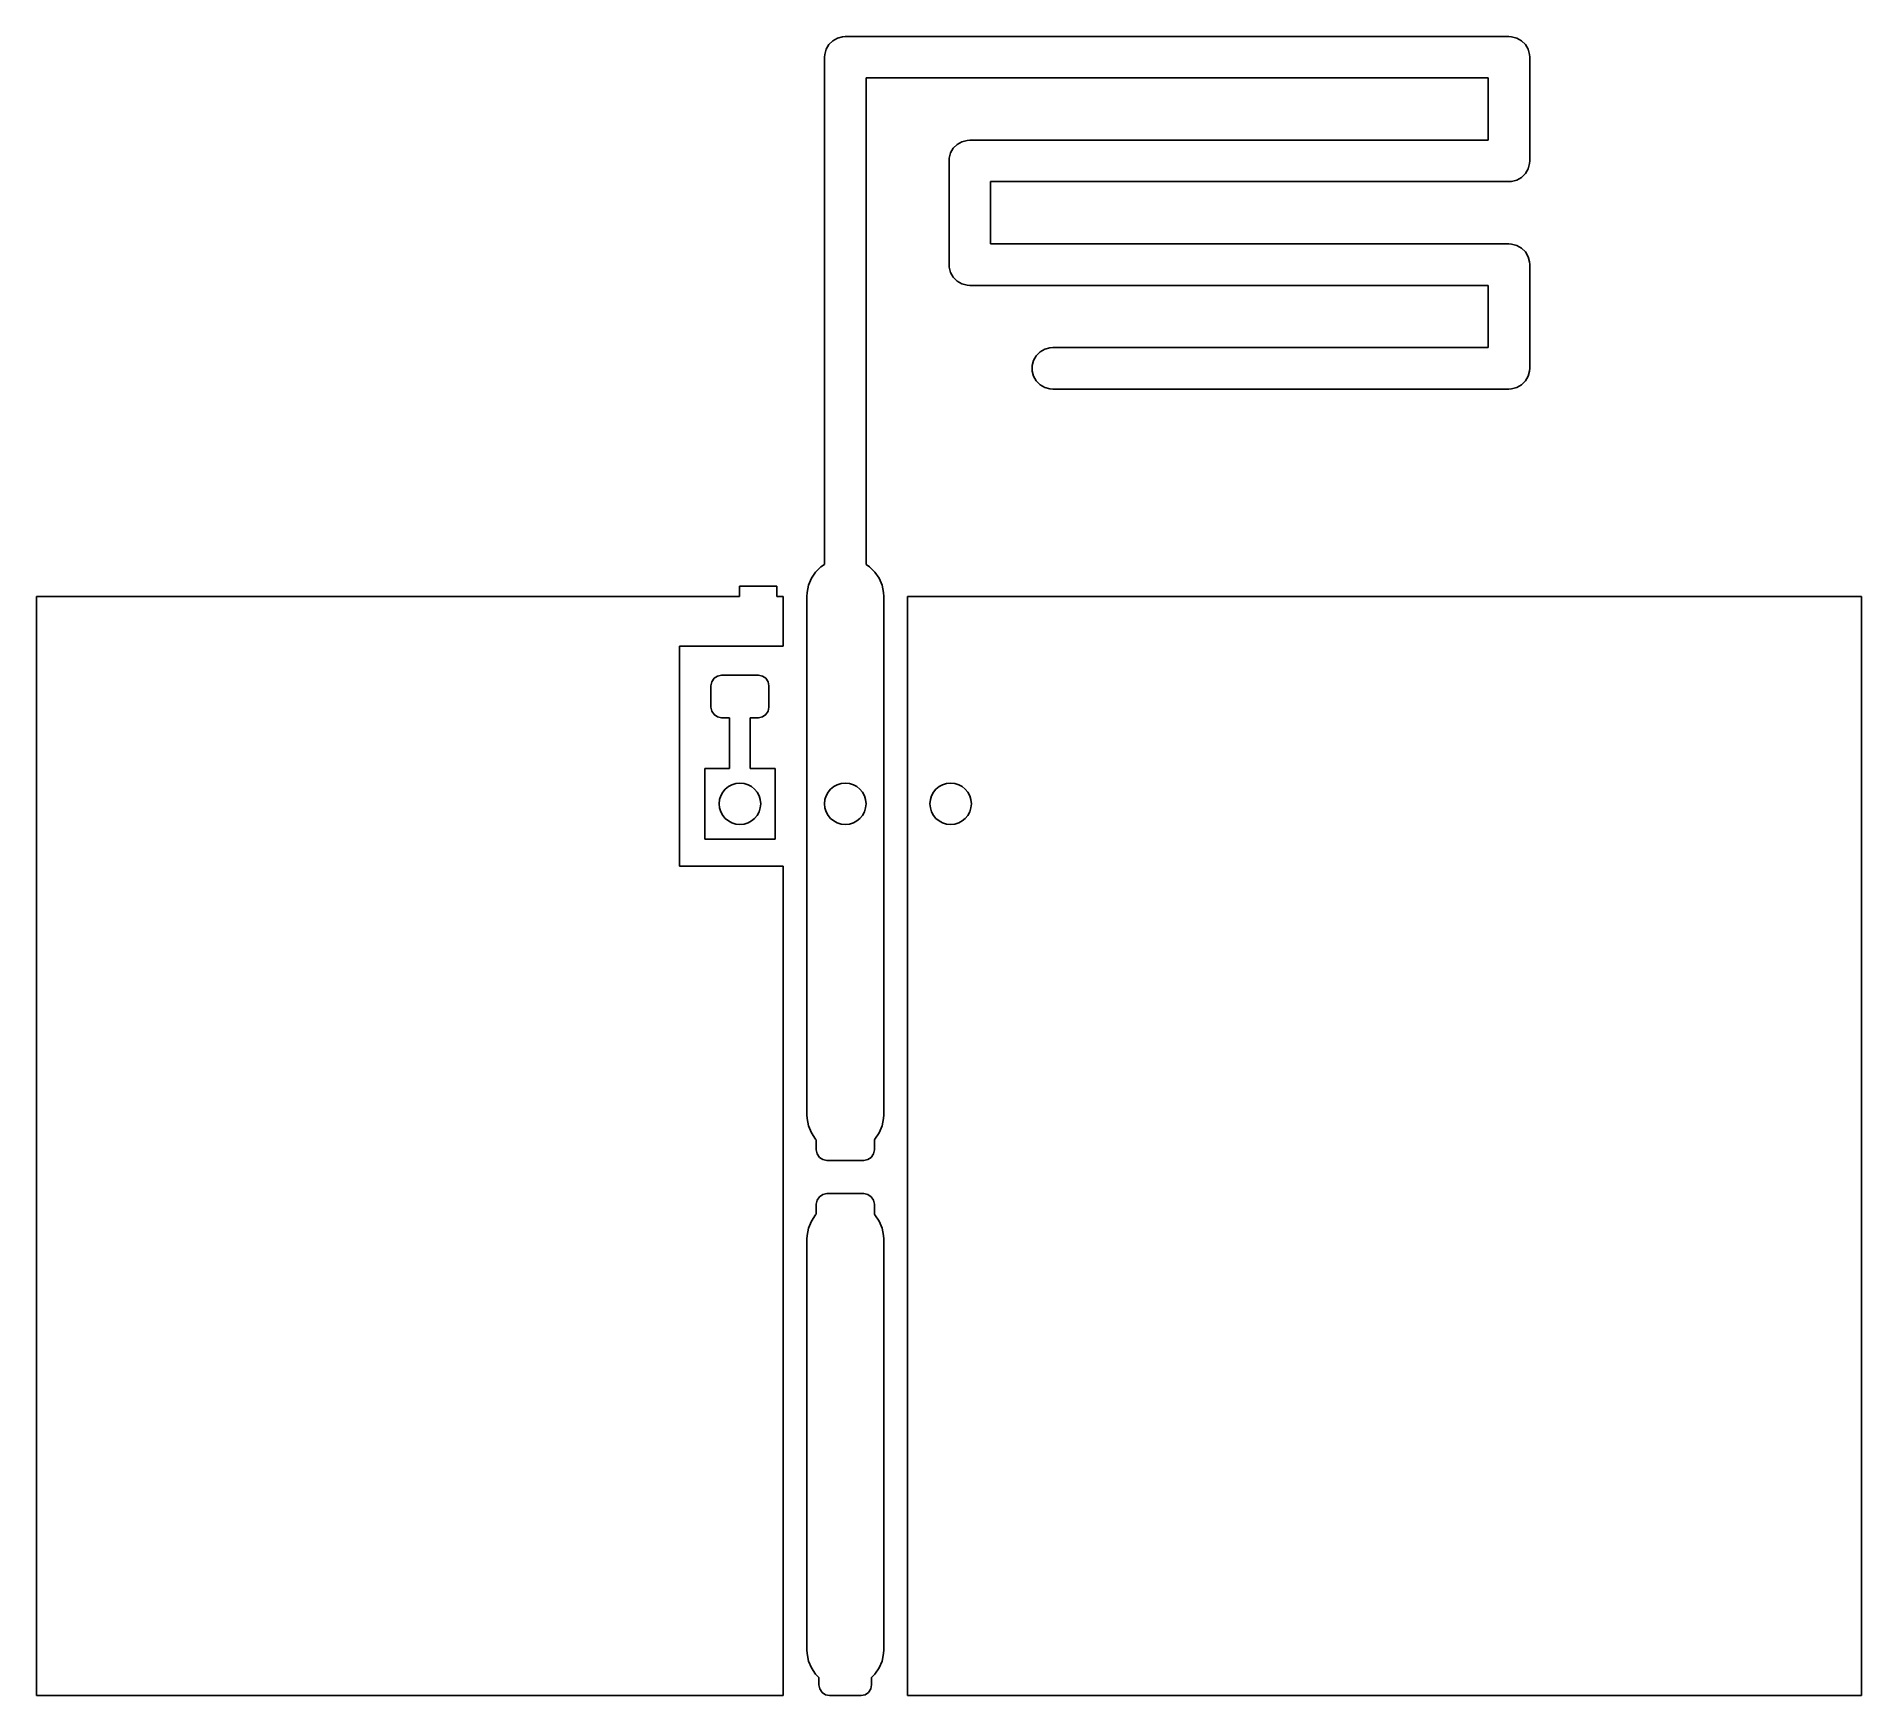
# Model space of a CAD drawing. Header units: millimetres. Extents: x 10.5 to 54.5, y -44.5 to -4.5.
import ezdxf

# ---------------------------------------------------------------- set-up
doc = ezdxf.new("R2010")
doc.units = ezdxf.units.MM
doc.layers.add('F.Cu', color=13, linetype='CONTINUOUS', true_color=0xc83434)

msp = doc.modelspace()

# ---------------------------------------------------------------- linework, layer by layer
at = {"layer": 'F.Cu', "linetype": 'CONTINUOUS'}
for p, q in [((29.504278, -4.934737), (29.53806, -4.808658)), ((29.53806, -4.808658), (29.603323, -4.695619)), ((29.603323, -4.695619), (29.695619, -4.603323)), ((29.695619, -4.603323), (29.808658, -4.53806)), ((29.808658, -4.53806), (29.934737, -4.504278)), ((29.934737, -4.504278), (30, -4.5)), ((30, -4.5), (46, -4.5)), ((46, -4.5), (46.065263, -4.504278)), ((46.065263, -4.504278), (46.191342, -4.53806)), ((46.191342, -4.53806), (46.304381, -4.603323)), ((46.304381, -4.603323), (46.396677, -4.695619)), ((46.396677, -4.695619), (46.46194, -4.808658)), ((46.46194, -4.808658), (46.495722, -4.934737)), ((29.5, -5), (29.504278, -4.934737)), ((29.5, -17.226958), (29.5, -5)), ((46.495722, -4.934737), (46.5, -5)), ((46.5, -5), (46.5, -7.5)), ((45.5, -5.5), (30.5, -5.5)), ((30.5, -5.5), (30.5, -17.226958)), ((45.5, -7), (45.5, -5.5)), ((32.695619, -7.103323), (32.808658, -7.03806)), ((32.808658, -7.03806), (32.934737, -7.004278)), ((32.934737, -7.004278), (33, -7)), ((33, -7), (45.5, -7)), ((32.5, -7.5), (32.504278, -7.434737)), ((32.504278, -7.434737), (32.53806, -7.308658)), ((32.53806, -7.308658), (32.603323, -7.195619)), ((32.603323, -7.195619), (32.695619, -7.103323)), ((32.5, -10), (32.5, -7.5)), ((46.304381, -7.896677), (46.191342, -7.96194)), ((46.396677, -7.804381), (46.304381, -7.896677)), ((46.46194, -7.691342), (46.396677, -7.804381)), ((46.495722, -7.565263), (46.46194, -7.691342)), ((46.5, -7.5), (46.495722, -7.565263)), ((46, -8), (33.5, -8)), ((33.5, -8), (33.5, -9.5)), ((46.065263, -7.995722), (46, -8)), ((46.191342, -7.96194), (46.065263, -7.995722)), ((33.5, -9.5), (46, -9.5)), ((46, -9.5), (46.065263, -9.504278)), ((46.065263, -9.504278), (46.191342, -9.53806)), ((46.191342, -9.53806), (46.304381, -9.603323)), ((46.304381, -9.603323), (46.396677, -9.695619)), ((32.504278, -10.065263), (32.5, -10)), ((32.53806, -10.191342), (32.504278, -10.065263)), ((46.396677, -9.695619), (46.46194, -9.808658)), ((46.46194, -9.808658), (46.495722, -9.934737)), ((46.495722, -9.934737), (46.5, -10)), ((46.5, -10), (46.5, -12.5)), ((32.603323, -10.304381), (32.53806, -10.191342)), ((32.695619, -10.396677), (32.603323, -10.304381)), ((32.808658, -10.46194), (32.695619, -10.396677)), ((32.934737, -10.495722), (32.808658, -10.46194)), ((33, -10.5), (32.934737, -10.495722)), ((45.5, -10.5), (33, -10.5)), ((45.5, -12), (45.5, -10.5)), ((34.504278, -12.434737), (34.53806, -12.308658)), ((34.53806, -12.308658), (34.603323, -12.195619)), ((34.603323, -12.195619), (34.695619, -12.103323)), ((34.695619, -12.103323), (34.808658, -12.03806)), ((34.808658, -12.03806), (34.934737, -12.004278)), ((34.934737, -12.004278), (35, -12)), ((35, -12), (45.5, -12)), ((34.504278, -12.565263), (34.504278, -12.434737)), ((34.53806, -12.691342), (34.504278, -12.565263)), ((34.603323, -12.804381), (34.53806, -12.691342)), ((46.46194, -12.691342), (46.396677, -12.804381)), ((46.495722, -12.565263), (46.46194, -12.691342)), ((46.5, -12.5), (46.495722, -12.565263)), ((34.695619, -12.896677), (34.603323, -12.804381)), ((34.808658, -12.96194), (34.695619, -12.896677)), ((34.934737, -12.995722), (34.808658, -12.96194)), ((35, -13), (34.934737, -12.995722)), ((46, -13), (35, -13)), ((46.065263, -12.995722), (46, -13)), ((46.191342, -12.96194), (46.065263, -12.995722)), ((46.304381, -12.896677), (46.191342, -12.96194)), ((46.396677, -12.804381), (46.304381, -12.896677)), ((29.11483, -17.731487), (29.184223, -17.563958)), ((29.184223, -17.563958), (29.284965, -17.413186)), ((29.284965, -17.413186), (29.413186, -17.284965)), ((29.413186, -17.284965), (29.5, -17.226958)), ((30.5, -17.226958), (30.586814, -17.284965)), ((30.586814, -17.284965), (30.715035, -17.413186)), ((30.715035, -17.413186), (30.815777, -17.563958)), ((30.815777, -17.563958), (30.88517, -17.731487)), ((10.5, -44.5), (10.5, -18)), ((10.5, -18), (27.45, -18)), ((27.45, -18), (27.45, -17.75)), ((27.45, -17.75), (28.35, -17.75)), ((28.35, -17.75), (28.35, -18)), ((28.35, -18), (28.5, -18)), ((28.5, -18), (28.5, -19.2)), ((29.075, -18), (29.079454, -17.909334)), ((29.075, -23), (29.075, -18)), ((29.079454, -17.909334), (29.11483, -17.731487)), ((30.88517, -17.731487), (30.920546, -17.909334)), ((30.920546, -17.909334), (30.925, -18)), ((30.925, -18), (30.925, -23)), ((31.5, -44.5), (31.5, -18)), ((31.5, -18), (54.5, -18)), ((54.5, -18), (54.5, -44.5)), ((28.5, -19.2), (26, -19.2)), ((26, -19.2), (26, -24.5)), ((26.76, -20.15625), (26.779506, -20.058187)), ((26.76, -20.66875), (26.76, -20.15625)), ((26.779506, -20.058187), (26.835054, -19.975054)), ((26.835054, -19.975054), (26.918187, -19.919506)), ((26.918187, -19.919506), (27.01625, -19.9)), ((27.01625, -19.9), (27.90375, -19.9)), ((27.90375, -19.9), (28.001813, -19.919506)), ((28.001813, -19.919506), (28.084946, -19.975054)), ((28.084946, -19.975054), (28.140494, -20.058187)), ((28.140494, -20.058187), (28.16, -20.15625)), ((28.16, -20.15625), (28.16, -20.66875)), ((26.779506, -20.766813), (26.76, -20.66875)), ((28.16, -20.66875), (28.140494, -20.766813)), ((26.835054, -20.849946), (26.779506, -20.766813)), ((26.918187, -20.905494), (26.835054, -20.849946)), ((27.01625, -20.925), (26.918187, -20.905494)), ((27.21, -20.925), (27.01625, -20.925)), ((27.21, -22.15), (27.21, -20.925)), ((27.90375, -20.925), (27.71, -20.925)), ((27.71, -20.925), (27.71, -22.15)), ((28.001813, -20.905494), (27.90375, -20.925)), ((28.084946, -20.849946), (28.001813, -20.905494)), ((28.140494, -20.766813), (28.084946, -20.849946)), ((26.61, -23.85), (26.61, -22.15)), ((26.61, -22.15), (27.21, -22.15)), ((27.71, -22.15), (28.31, -22.15)), ((28.31, -22.15), (28.31, -23.85)), ((29.075, -30.5), (29.075, -23)), ((30.925, -23), (30.925, -30.5)), ((28.31, -23.85), (26.61, -23.85)), ((26, -24.5), (28.5, -24.5)), ((28.5, -24.5), (28.5, -44.5)), ((29.079454, -30.590666), (29.075, -30.5)), ((29.11483, -30.768513), (29.079454, -30.590666)), ((29.184223, -30.936042), (29.11483, -30.768513)), ((30.88517, -30.768513), (30.815777, -30.936042)), ((30.920546, -30.590666), (30.88517, -30.768513)), ((30.925, -30.5), (30.920546, -30.590666)), ((29.284965, -31.086814), (29.184223, -30.936042)), ((29.3, -31.101849), (29.284965, -31.086814)), ((29.3, -31.34375), (29.3, -31.101849)), ((30.715035, -31.086814), (30.7, -31.101849)), ((30.7, -31.101849), (30.7, -31.34375)), ((30.815777, -30.936042), (30.715035, -31.086814)), ((29.319506, -31.441813), (29.3, -31.34375)), ((29.375054, -31.524946), (29.319506, -31.441813)), ((29.458187, -31.580494), (29.375054, -31.524946)), ((29.55625, -31.6), (29.458187, -31.580494)), ((30.44375, -31.6), (29.55625, -31.6)), ((30.541813, -31.580494), (30.44375, -31.6)), ((30.624946, -31.524946), (30.541813, -31.580494)), ((30.680494, -31.441813), (30.624946, -31.524946)), ((30.7, -31.34375), (30.680494, -31.441813)), ((29.3, -32.65625), (29.319506, -32.558187)), ((29.319506, -32.558187), (29.375054, -32.475054)), ((29.375054, -32.475054), (29.458187, -32.419506)), ((29.458187, -32.419506), (29.55625, -32.4)), ((29.55625, -32.4), (30.44375, -32.4)), ((30.44375, -32.4), (30.541813, -32.419506)), ((30.541813, -32.419506), (30.624946, -32.475054)), ((30.624946, -32.475054), (30.680494, -32.558187)), ((30.680494, -32.558187), (30.7, -32.65625)), ((29.184223, -33.063958), (29.284965, -32.913186)), ((29.284965, -32.913186), (29.3, -32.898151)), ((29.3, -32.898151), (29.3, -32.65625)), ((30.7, -32.65625), (30.7, -32.898151)), ((30.7, -32.898151), (30.715035, -32.913186)), ((30.715035, -32.913186), (30.815777, -33.063958)), ((29.075, -33.5), (29.079454, -33.409334)), ((29.079454, -33.409334), (29.11483, -33.231487)), ((29.11483, -33.231487), (29.184223, -33.063958)), ((30.815777, -33.063958), (30.88517, -33.231487)), ((30.88517, -33.231487), (30.920546, -33.409334)), ((30.920546, -33.409334), (30.925, -33.5)), ((29.075, -43.4), (29.075, -33.5)), ((30.925, -33.5), (30.925, -43.4)), ((29.079454, -43.490666), (29.075, -43.4)), ((29.11483, -43.668513), (29.079454, -43.490666)), ((30.920546, -43.490666), (30.88517, -43.668513)), ((30.925, -43.4), (30.920546, -43.490666)), ((29.184223, -43.836042), (29.11483, -43.668513)), ((29.284965, -43.986814), (29.184223, -43.836042)), ((29.365, -44.066849), (29.284965, -43.986814)), ((30.715035, -43.986814), (30.635, -44.066849)), ((30.815777, -43.836042), (30.715035, -43.986814)), ((30.88517, -43.668513), (30.815777, -43.836042)), ((29.365, -44.246), (29.365, -44.066849)), ((29.384335, -44.343202), (29.365, -44.246)), ((29.439395, -44.425605), (29.384335, -44.343202)), ((29.521798, -44.480665), (29.439395, -44.425605)), ((30.560605, -44.425605), (30.478202, -44.480665)), ((30.615665, -44.343202), (30.560605, -44.425605)), ((30.635, -44.246), (30.615665, -44.343202)), ((30.635, -44.066849), (30.635, -44.246)), ((26.77, -44.5), (10.5, -44.5)), ((27.58, -44.5), (26.77, -44.5)), ((28.5, -44.5), (27.58, -44.5)), ((29.619, -44.5), (29.521798, -44.480665)), ((30.381, -44.5), (29.619, -44.5)), ((30.478202, -44.480665), (30.381, -44.5)), ((32.42, -44.5), (31.5, -44.5)), ((33.23, -44.5), (32.42, -44.5)), ((54.5, -44.5), (33.23, -44.5))]:
    msp.add_line(p, q, dxfattribs=at)
at = {"layer": 'F.Cu'}
for centre in [(27.46, -23), (27.46, -23), (30, -23), (30, -23), (32.54, -23), (32.54, -23)]:
    msp.add_circle(centre, 0.5, dxfattribs=at)

doc.saveas('drawing.dxf')
